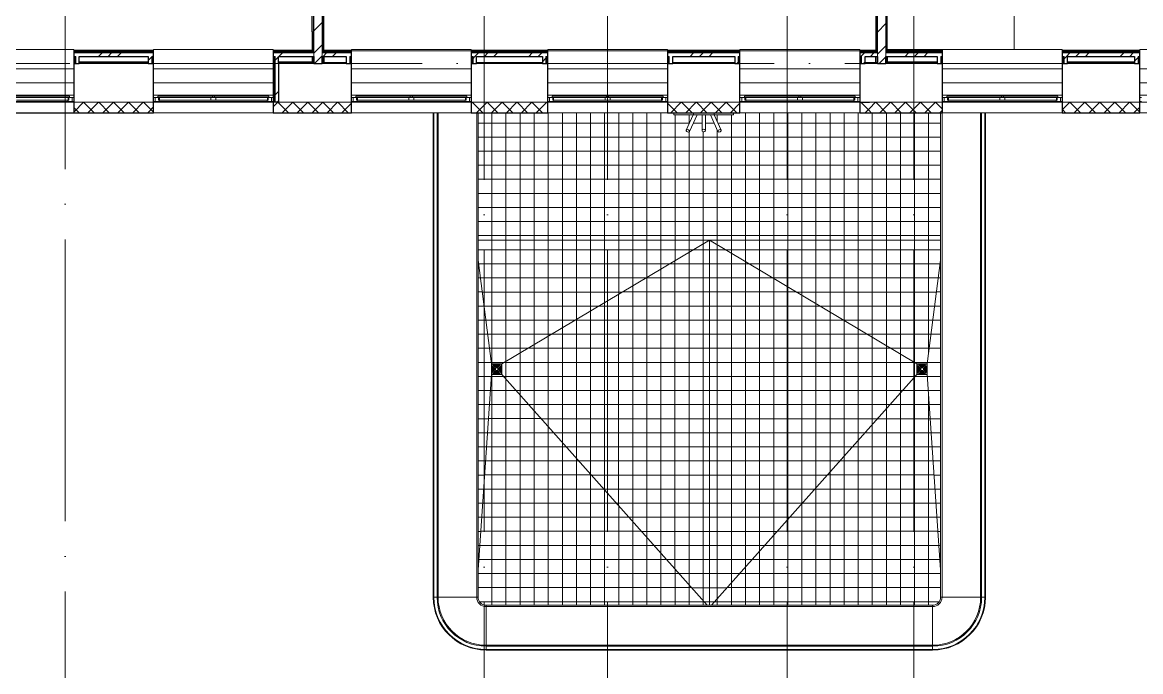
# Model space of a CAD drawing. Header units: millimetres. Extents: x -586848 to 520591, y -385801 to 675781.
# Drawn here: x 267536 to 283411, y 606311 to 615531 of the extents above; entities that cross this region are included whole.
import ezdxf

# ---------------------------------------------------------------- set-up
doc = ezdxf.new("R2010")
doc.units = ezdxf.units.MM
doc.linetypes.add('ADSK_Линия сетки', pattern=[25, 20, -2.5, 0, -2.5])
for name, color, linetype, lineweight in [('_ Окна', 7, 'Continuous', 9), ('Крыша', 7, 'Continuous', 9), ('Крыша штриховка', 7, 'Continuous', 9), ('Мебель', 252, 'Continuous', 18), ('Оборудование', 8, 'Continuous', 18), ('Ограждение', 252, 'Continuous', 9), ('Окна', 252, 'Continuous', 9), ('Оси', 252, 'Continuous', 9), ('Перекрытие', 252, 'Continuous', 18), ('Стены внутренние', 7, 'Continuous', 18), ('Стены наружные', 7, 'Continuous', 18), ('Стены штриховка', 7, 'Continuous', 9)]:
    doc.layers.add(name, color=color, linetype=linetype, lineweight=lineweight)

# ---------------------------------------------------------------- blocks, each defined once
blk = doc.blocks.new('3 этаж')
at = {"layer": '_ Окна', "color": 251, "lineweight": 18, "true_color": 0x636466}
for p, q in [((269000, -18245), (269000, -18286)), ((269046, -18245), (269008, -18245)), ((269046, -18303), (269046, -18245)), ((270264, -18245), (270226, -18245)), ((270226, -18245), (270226, -18303)), ((270272, -18286), (270272, -18245)), ((271830, -18245), (271830, -18286)), ((271876, -18245), (271838, -18245)), ((271876, -18303), (271876, -18245)), ((273074, -18245), (273036, -18245)), ((273036, -18245), (273036, -18303)), ((273082, -18286), (273082, -18245)), ((274640, -18245), (274640, -18286)), ((274686, -18245), (274648, -18245)), ((274686, -18303), (274686, -18245)), ((275859, -18245), (275821, -18245)), ((275821, -18245), (275821, -18303)), ((275867, -18286), (275867, -18245)), ((277425, -18245), (277425, -18286)), ((277471, -18245), (277433, -18245)), ((277471, -18303), (277471, -18245)), ((278589, -18245), (278551, -18245)), ((278551, -18245), (278551, -18303)), ((278597, -18286), (278597, -18245)), ((280155, -18245), (280155, -18286)), ((280201, -18245), (280163, -18245)), ((280201, -18303), (280201, -18245)), ((281464, -18245), (281426, -18245)), ((281426, -18245), (281426, -18303)), ((281472, -18286), (281472, -18245)), ((283030, -18245), (283030, -18286)), ((283076, -18245), (283038, -18245)), ((283076, -18303), (283076, -18245)), ((268982, -18286), (268986, -18303)), ((268986, -18303), (269046, -18303)), ((269000, -18286), (268988, -18286)), ((270226, -18303), (270285, -18303)), ((270284, -18286), (270272, -18286)), ((270285, -18303), (270290, -18286)), ((271812, -18286), (271816, -18303)), ((271816, -18303), (271876, -18303)), ((271830, -18286), (271818, -18286)), ((273036, -18303), (273095, -18303)), ((273094, -18286), (273082, -18286)), ((273095, -18303), (273100, -18286)), ((274622, -18286), (274626, -18303)), ((274626, -18303), (274686, -18303)), ((274640, -18286), (274628, -18286)), ((275821, -18303), (275880, -18303)), ((275879, -18286), (275867, -18286)), ((275880, -18303), (275885, -18286)), ((277407, -18286), (277411, -18303)), ((277411, -18303), (277471, -18303)), ((277425, -18286), (277413, -18286)), ((278551, -18303), (278610, -18303)), ((278609, -18286), (278597, -18286)), ((278610, -18303), (278615, -18286)), ((280137, -18286), (280141, -18303)), ((280141, -18303), (280201, -18303)), ((280155, -18286), (280143, -18286)), ((281426, -18303), (281485, -18303)), ((281484, -18286), (281472, -18286)), ((281485, -18303), (281490, -18286)), ((283012, -18286), (283016, -18303)), ((283016, -18303), (283076, -18303)), ((283030, -18286), (283018, -18286))]:
    blk.add_line(p, q, dxfattribs=at)
at = {"layer": '_ Окна', "color": 251, "true_color": 0x636466}
for p, q in [((269071, -18245), (269046, -18245)), ((269046, -18245), (269046, -18303)), ((270226, -18245), (270201, -18245)), ((270226, -18303), (270226, -18245)), ((271901, -18245), (271876, -18245)), ((271876, -18245), (271876, -18303)), ((273036, -18245), (273011, -18245)), ((273036, -18303), (273036, -18245)), ((274711, -18245), (274686, -18245)), ((274686, -18245), (274686, -18303)), ((275821, -18245), (275796, -18245)), ((275821, -18303), (275821, -18245)), ((277496, -18245), (277471, -18245)), ((277471, -18245), (277471, -18303)), ((278551, -18245), (278526, -18245)), ((278551, -18303), (278551, -18245)), ((280226, -18245), (280201, -18245)), ((280201, -18245), (280201, -18303)), ((281426, -18245), (281401, -18245)), ((281426, -18303), (281426, -18245)), ((283101, -18245), (283076, -18245)), ((283076, -18245), (283076, -18303)), ((284226, -18245), (284201, -18245)), ((269046, -18303), (269071, -18303)), ((270201, -18303), (270226, -18303)), ((271876, -18303), (271901, -18303)), ((273011, -18303), (273036, -18303)), ((274686, -18303), (274711, -18303)), ((275796, -18303), (275821, -18303)), ((277471, -18303), (277496, -18303)), ((278526, -18303), (278551, -18303)), ((280201, -18303), (280226, -18303)), ((281401, -18303), (281426, -18303)), ((283076, -18303), (283101, -18303)), ((284201, -18303), (284226, -18303))]:
    blk.add_line(p, q, dxfattribs=at)
at = {"layer": 'Крыша', "color": 251, "true_color": 0x636466}
for p, q in [((281373, -20273), (274809, -20275)), ((274809, -20274), (281373, -20274)), ((275145, -22031), (278091, -20274)), ((278091, -20274), (278091, -25456)), ((278091, -20274), (281037, -22031)), ((274809, -20558), (274997, -22031)), ((281185, -22031), (281373, -20558)), ((275145, -22031), (274997, -22031)), ((274997, -22031), (274997, -22179)), ((275145, -22179), (275145, -22031)), ((281037, -22031), (281037, -22179)), ((281185, -22031), (281037, -22031)), ((281185, -22179), (281185, -22031)), ((274809, -24956), (274997, -22179)), ((274997, -22179), (275145, -22179)), ((275145, -22179), (278059, -25456)), ((278059, -25456), (275145, -22179)), ((278123, -25456), (281037, -22179)), ((281037, -22179), (278123, -25456)), ((281037, -22179), (281185, -22179)), ((281185, -22179), (281373, -24956))]:
    blk.add_line(p, q, dxfattribs=at)
at = {"layer": 'Крыша штриховка', "color": 251, "linetype": 'Continuous', "true_color": 0x636466}
for p, q in [((275004, -18465), (275004, -20275)), ((275204, -18465), (275204, -20275)), ((275404, -18465), (275404, -20275)), ((275604, -18465), (275604, -20275)), ((275804, -18465), (275804, -20275)), ((276004, -18465), (276004, -20275)), ((276204, -18465), (276204, -20275)), ((276404, -18465), (276404, -20274)), ((276604, -18465), (276604, -20274)), ((276804, -18465), (276804, -20274)), ((277004, -18465), (277004, -20274)), ((277204, -18465), (277204, -20274)), ((277404, -18465), (277404, -20274)), ((277604, -18495), (277604, -20274)), ((277804, -18495), (277804, -18620)), ((278204, -18495), (278204, -18592)), ((278404, -18495), (278404, -20274)), ((278604, -18465), (278604, -20274)), ((278804, -18465), (278804, -20274)), ((279004, -18465), (279004, -20274)), ((279204, -18465), (279204, -20274)), ((279404, -18465), (279404, -20274)), ((279604, -18465), (279604, -20273)), ((279804, -18465), (279804, -20273)), ((280004, -18465), (280004, -20273)), ((280204, -18465), (280204, -20273)), ((280404, -18465), (280404, -20273)), ((280604, -18465), (280604, -20273)), ((280804, -18465), (280804, -20273)), ((281004, -18465), (281004, -20273)), ((281204, -18465), (281204, -20273)), ((277809, -18609), (274809, -18609)), ((277987, -18609), (277864, -18609)), ((278157, -18609), (278037, -18609)), ((278204, -18710), (278204, -20274)), ((281373, -18609), (278212, -18609)), ((281373, -18809), (274809, -18809)), ((277804, -18734), (277804, -20274)), ((278004, -18732), (278004, -20274)), ((281373, -19009), (274809, -19009)), ((281373, -19209), (274809, -19209)), ((281373, -19408), (274809, -19408)), ((281373, -19608), (274809, -19608)), ((281373, -19808), (274809, -19808)), ((281373, -20008), (274809, -20008)), ((281373, -20208), (274809, -20208)), ((275004, -22031), (275004, -20274)), ((275204, -21996), (275204, -20274)), ((275404, -21877), (275404, -20274)), ((275604, -21757), (275604, -20274)), ((275804, -21638), (275804, -20274)), ((276004, -21519), (276004, -20274)), ((276204, -21399), (276204, -20274)), ((276404, -21280), (276404, -20274)), ((276604, -21161), (276604, -20274)), ((276804, -21041), (276804, -20274)), ((277004, -20922), (277004, -20274)), ((277204, -20803), (277204, -20274)), ((277404, -20684), (277404, -20274)), ((277604, -20564), (277604, -20274)), ((277804, -20445), (277804, -20274)), ((278004, -20326), (278004, -20274)), ((278204, -20341), (278204, -20274)), ((278404, -20461), (278404, -20274)), ((278604, -20580), (278604, -20274)), ((278804, -20699), (278804, -20274)), ((279004, -20819), (279004, -20274)), ((279204, -20938), (279204, -20274)), ((279404, -21057), (279404, -20274)), ((279604, -21177), (279604, -20274)), ((279804, -21296), (279804, -20274)), ((280004, -21415), (280004, -20274)), ((280204, -21535), (280204, -20274)), ((280404, -21654), (280404, -20274)), ((280604, -21773), (280604, -20274)), ((280804, -21893), (280804, -20274)), ((281004, -22012), (281004, -20274)), ((281204, -21882), (281204, -20274)), ((274809, -20409), (277865, -20409)), ((277803, -20445), (277803, -25169)), ((277866, -20408), (278091, -20408)), ((278003, -20326), (278003, -25394)), ((278315, -20408), (278091, -20408)), ((278204, -25364), (278204, -20342)), ((278317, -20409), (281373, -20409)), ((278404, -25139), (278404, -20461)), ((274815, -20608), (274809, -20608)), ((274815, -20609), (277530, -20609)), ((277531, -20608), (278091, -20608)), ((277603, -20565), (277603, -24944)), ((278650, -20608), (278091, -20608)), ((278604, -24915), (278604, -20581)), ((278652, -20609), (281366, -20609)), ((281366, -20608), (281373, -20608)), ((277403, -20684), (277403, -24719)), ((278804, -24690), (278804, -20700)), ((274841, -20808), (274809, -20808)), ((274841, -20809), (277194, -20809)), ((277003, -20923), (277003, -24269)), ((277196, -20808), (278091, -20808)), ((277203, -20803), (277203, -24494)), ((278985, -20808), (278091, -20808)), ((278987, -20809), (281341, -20809)), ((279004, -24465), (279004, -20819)), ((279204, -24240), (279204, -20939)), ((281341, -20808), (281373, -20808)), ((274866, -21008), (274809, -21008)), ((274866, -21009), (276859, -21009)), ((276803, -21042), (276803, -24045)), ((276860, -21008), (278091, -21008)), ((279321, -21008), (278091, -21008)), ((279322, -21009), (281315, -21009)), ((279404, -24015), (279404, -21058)), ((281315, -21008), (281373, -21008)), ((274892, -21208), (274809, -21208)), ((274892, -21208), (276524, -21208)), ((276525, -21208), (278091, -21208)), ((276603, -21161), (276603, -23820)), ((279656, -21208), (278091, -21208)), ((279604, -23790), (279604, -21177)), ((279657, -21208), (281290, -21208)), ((281290, -21208), (281373, -21208)), ((274917, -21408), (274809, -21408)), ((274917, -21408), (276189, -21408)), ((276190, -21408), (278091, -21408)), ((276204, -21400), (276204, -23370)), ((276404, -21281), (276404, -23595)), ((279991, -21408), (278091, -21408)), ((279804, -23565), (279804, -21296)), ((279992, -21408), (281264, -21408)), ((280004, -23341), (280004, -21416)), ((281264, -21408), (281373, -21408)), ((276004, -21519), (276004, -23145)), ((280204, -23116), (280204, -21535)), ((274943, -21608), (274809, -21608)), ((274943, -21608), (275854, -21608)), ((275804, -21638), (275804, -22920)), ((275855, -21608), (278091, -21608)), ((280327, -21608), (278091, -21608)), ((280328, -21608), (281239, -21608)), ((280404, -22891), (280404, -21654)), ((281239, -21608), (281373, -21608)), ((274968, -21808), (274809, -21808)), ((274968, -21808), (275519, -21808)), ((275404, -21877), (275404, -22471)), ((275519, -21808), (278091, -21808)), ((275604, -21758), (275604, -22695)), ((280662, -21808), (278091, -21808)), ((280604, -22666), (280604, -21773)), ((280663, -21808), (281213, -21808)), ((280804, -22441), (280804, -21893)), ((281213, -21808), (281373, -21808)), ((274994, -22008), (274809, -22008)), ((274994, -22008), (275184, -22008)), ((275184, -22008), (278091, -22008)), ((275204, -21996), (275204, -22246)), ((280997, -22008), (278091, -22008)), ((280998, -22008), (281188, -22008)), ((281004, -22216), (281004, -22012)), ((281188, -22008), (281373, -22008)), ((274995, -22208), (274809, -22208)), ((275170, -22208), (274995, -22208)), ((275004, -22179), (275004, -25456)), ((275170, -22208), (278091, -22208)), ((281011, -22208), (278091, -22208)), ((281004, -22217), (281004, -25456)), ((281187, -22208), (281012, -22208)), ((281187, -22208), (281373, -22208)), ((275204, -22246), (275204, -25456)), ((274981, -22408), (274809, -22408)), ((275348, -22407), (274981, -22407)), ((275348, -22408), (278091, -22408)), ((275404, -22471), (275404, -25456)), ((280834, -22408), (278091, -22408)), ((280804, -22442), (280804, -25456)), ((281200, -22408), (280834, -22408)), ((281200, -22408), (281373, -22408)), ((281204, -22459), (281204, -25456)), ((274968, -22608), (274809, -22608)), ((275525, -22607), (274968, -22607)), ((275526, -22608), (278091, -22608)), ((275604, -22696), (275604, -25456)), ((280656, -22608), (278091, -22608)), ((280604, -22666), (280604, -25456)), ((281214, -22608), (280656, -22608)), ((281214, -22608), (281373, -22608)), ((274954, -22808), (274809, -22808)), ((275703, -22807), (274954, -22807)), ((275704, -22808), (278091, -22808)), ((280478, -22808), (278091, -22808)), ((281227, -22808), (280478, -22808)), ((281227, -22808), (281373, -22808)), ((274941, -23008), (274809, -23008)), ((275881, -23007), (274941, -23007)), ((275804, -22921), (275804, -25456)), ((275882, -23008), (278091, -23008)), ((280300, -23008), (278091, -23008)), ((281241, -23007), (280300, -23007)), ((280404, -22891), (280404, -25456)), ((281241, -23008), (281373, -23008)), ((276004, -23146), (276004, -25456)), ((280204, -23116), (280204, -25456)), ((274927, -23208), (274809, -23208)), ((276059, -23207), (274927, -23207)), ((276059, -23208), (278091, -23208)), ((280122, -23208), (278091, -23208)), ((281254, -23207), (280123, -23207)), ((281254, -23208), (281373, -23208)), ((274914, -23408), (274809, -23408)), ((276237, -23407), (274914, -23407)), ((276204, -23371), (276204, -25456)), ((276237, -23408), (278091, -23408)), ((279944, -23408), (278091, -23408)), ((281268, -23407), (279945, -23407)), ((280004, -23341), (280004, -25456)), ((281268, -23408), (281373, -23408)), ((274900, -23608), (274809, -23608)), ((276415, -23607), (274900, -23607)), ((276404, -23596), (276404, -25456)), ((276415, -23608), (278091, -23608)), ((279766, -23608), (278091, -23608)), ((281281, -23607), (279767, -23607)), ((279804, -23566), (279804, -25456)), ((281281, -23608), (281373, -23608)), ((274887, -23808), (274809, -23808)), ((276593, -23807), (274887, -23807)), ((276593, -23808), (278091, -23808)), ((279589, -23808), (278091, -23808)), ((281295, -23807), (279589, -23807)), ((279604, -23791), (279604, -25456)), ((281295, -23808), (281373, -23808)), ((276604, -23820), (276604, -25456)), ((274873, -24008), (274809, -24008)), ((276770, -24007), (274873, -24007)), ((276771, -24008), (278091, -24008)), ((276804, -24045), (276804, -25456)), ((279411, -24008), (278091, -24008)), ((279404, -24016), (279404, -25456)), ((281308, -24007), (279411, -24007)), ((281308, -24008), (281373, -24008)), ((274860, -24208), (274809, -24208)), ((276948, -24207), (274860, -24207)), ((276949, -24208), (278091, -24208)), ((277004, -24270), (277004, -25456)), ((279233, -24208), (278091, -24208)), ((279204, -24241), (279204, -25456)), ((281322, -24207), (279233, -24207)), ((281322, -24208), (281373, -24208)), ((274846, -24408), (274809, -24408)), ((277126, -24407), (274846, -24407)), ((277127, -24408), (278091, -24408)), ((279055, -24408), (278091, -24408)), ((281335, -24407), (279055, -24407)), ((281335, -24408), (281373, -24408)), ((277204, -24495), (277204, -25456)), ((279004, -24466), (279004, -25456)), ((274833, -24608), (274809, -24608)), ((277304, -24607), (274833, -24607)), ((277305, -24608), (278091, -24608)), ((277404, -24720), (277404, -25456)), ((278877, -24608), (278091, -24608)), ((278804, -24690), (278804, -25456)), ((281349, -24607), (278878, -24607)), ((281349, -24608), (281373, -24608)), ((274819, -24808), (274809, -24808)), ((277482, -24807), (274819, -24807)), ((277482, -24808), (278091, -24808)), ((278699, -24808), (278091, -24808)), ((278604, -24915), (278604, -25456)), ((281362, -24807), (278700, -24807)), ((281363, -24808), (281373, -24808)), ((277660, -25007), (274809, -25007)), ((277604, -24945), (277604, -25456)), ((277660, -25008), (278091, -25008)), ((278521, -25008), (278091, -25008)), ((281373, -25007), (278522, -25007)), ((277837, -25207), (274809, -25207)), ((277804, -25170), (277804, -25456)), ((277838, -25208), (278091, -25208)), ((278343, -25208), (278091, -25208)), ((281373, -25207), (278344, -25207)), ((278404, -25140), (278404, -25456)), ((278004, -25395), (278004, -25456)), ((278204, -25365), (278204, -25456)), ((278015, -25407), (274829, -25407)), ((278016, -25408), (278091, -25408)), ((278166, -25408), (278091, -25408)), ((281353, -25407), (278166, -25407))]:
    blk.add_line(p, q, dxfattribs=at)
at = {"layer": 'Мебель', "color": 251, "true_color": 0x636466}
for p, q in [((277587, -18495), (277587, -18465)), ((277865, -18495), (277587, -18495)), ((277862, -18495), (277763, -18709)), ((277809, -18729), (277917, -18495)), ((277865, -18465), (277865, -18495)), ((278157, -18495), (277865, -18495)), ((277987, -18495), (277987, -18715)), ((278037, -18715), (278037, -18495)), ((278105, -18495), (278213, -18730)), ((278157, -18465), (278157, -18495)), ((278435, -18495), (278157, -18495)), ((278259, -18709), (278160, -18495)), ((278435, -18465), (278435, -18495))]:
    blk.add_line(p, q, dxfattribs=at)
for centre, major_axis, ratio, start_param, end_param in [((277786, -18719), (-22.7, 10.5), 0.627171, 3.776342, 6.917934), ((277786, -18719), (-22.7, 10.5), 0.627171, 0.634749, 3.776342), ((278012, -18715), (25, 0), 0.707107, 0, 3.141593), ((278012, -18715), (-25, 0), 0.707107, 0, 3.141593), ((278236, -18720), (22.7, 10.5), 0.627171, 2.506844, 5.648436), ((278236, -18720), (22.7, 10.5), 0.627171, 5.648436, 8.790029)]:
    blk.add_ellipse(centre, major_axis=major_axis, ratio=ratio, start_param=start_param, end_param=end_param, dxfattribs=at)
at = {"layer": 'Оборудование', "color": 251, "true_color": 0x636466}
for p, q in [((275145, -22031), (274997, -22031)), ((274997, -22031), (274997, -22179)), ((275001, -22175), (275001, -22035)), ((275001, -22035), (275141, -22035)), ((275008, -22065), (275008, -22145)), ((275011, -22065), (275011, -22145)), ((275018, -22065), (275018, -22145)), ((275021, -22065), (275021, -22145)), ((275030, -22043), (275110, -22043)), ((275030, -22045), (275110, -22045)), ((275030, -22053), (275110, -22053)), ((275030, -22055), (275110, -22055)), ((275046, -22059), (275094, -22059)), ((275046, -22061), (275094, -22061)), ((275121, -22065), (275121, -22145)), ((275123, -22065), (275123, -22145)), ((275131, -22065), (275131, -22145)), ((275133, -22065), (275133, -22145)), ((275141, -22035), (275141, -22175)), ((275145, -22179), (275145, -22031)), ((281041, -22175), (281041, -22035)), ((281041, -22035), (281181, -22035)), ((281048, -22065), (281048, -22145)), ((281051, -22065), (281051, -22145)), ((281058, -22065), (281058, -22145)), ((281061, -22065), (281061, -22145)), ((281070, -22043), (281150, -22043)), ((281070, -22045), (281150, -22045)), ((281070, -22053), (281150, -22053)), ((281070, -22055), (281150, -22055)), ((281086, -22059), (281134, -22059)), ((281086, -22061), (281134, -22061)), ((281161, -22065), (281161, -22145)), ((281163, -22065), (281163, -22145)), ((281171, -22065), (281171, -22145)), ((281173, -22065), (281173, -22145)), ((281181, -22035), (281181, -22175)), ((274997, -22179), (275145, -22179)), ((275141, -22175), (275001, -22175)), ((275024, -22081), (275024, -22129)), ((275027, -22081), (275027, -22129)), ((275030, -22156), (275110, -22156)), ((275030, -22158), (275110, -22158)), ((275030, -22166), (275110, -22166)), ((275030, -22168), (275110, -22168)), ((275034, -22081), (275034, -22129)), ((275037, -22081), (275037, -22129)), ((275040, -22097), (275040, -22113)), ((275043, -22097), (275043, -22113)), ((275046, -22069), (275094, -22069)), ((275046, -22071), (275094, -22071)), ((275046, -22140), (275094, -22140)), ((275046, -22142), (275094, -22142)), ((275046, -22150), (275094, -22150)), ((275046, -22152), (275094, -22152)), ((275050, -22097), (275050, -22113)), ((275053, -22097), (275053, -22113)), ((275062, -22075), (275078, -22075)), ((275062, -22077), (275078, -22077)), ((275062, -22085), (275078, -22085)), ((275062, -22087), (275078, -22087)), ((275062, -22124), (275078, -22124)), ((275062, -22126), (275078, -22126)), ((275062, -22134), (275078, -22134)), ((275062, -22136), (275078, -22136)), ((275089, -22097), (275089, -22113)), ((275091, -22097), (275091, -22113)), ((275099, -22097), (275099, -22113)), ((275101, -22097), (275101, -22113)), ((275105, -22081), (275105, -22129)), ((275107, -22081), (275107, -22129)), ((275115, -22081), (275115, -22129)), ((275117, -22081), (275117, -22129)), ((281181, -22175), (281041, -22175)), ((281064, -22081), (281064, -22129)), ((281067, -22081), (281067, -22129)), ((281070, -22156), (281150, -22156)), ((281070, -22158), (281150, -22158)), ((281070, -22166), (281150, -22166)), ((281070, -22168), (281150, -22168)), ((281074, -22081), (281074, -22129)), ((281077, -22081), (281077, -22129)), ((281080, -22097), (281080, -22113)), ((281083, -22097), (281083, -22113)), ((281086, -22069), (281134, -22069)), ((281086, -22071), (281134, -22071)), ((281086, -22140), (281134, -22140)), ((281086, -22142), (281134, -22142)), ((281086, -22150), (281134, -22150)), ((281086, -22152), (281134, -22152)), ((281090, -22097), (281090, -22113)), ((281093, -22097), (281093, -22113)), ((281102, -22075), (281118, -22075)), ((281102, -22077), (281118, -22077)), ((281102, -22085), (281118, -22085)), ((281102, -22087), (281118, -22087)), ((281102, -22124), (281118, -22124)), ((281102, -22126), (281118, -22126)), ((281102, -22134), (281118, -22134)), ((281102, -22136), (281118, -22136)), ((281129, -22097), (281129, -22113)), ((281131, -22097), (281131, -22113)), ((281139, -22097), (281139, -22113)), ((281141, -22097), (281141, -22113)), ((281145, -22081), (281145, -22129)), ((281147, -22081), (281147, -22129)), ((281155, -22081), (281155, -22129)), ((281157, -22081), (281157, -22129))]:
    blk.add_line(p, q, dxfattribs=at)
for centre, radius, start, end in [((275014, -22065), 6.24, 0, 180), ((275014, -22065), 3.76, 0, 180), ((275030, -22049), 6.24, 90, 270), ((275030, -22049), 3.76, 90, 270), ((275046, -22065), 6.24, 90, 270), ((275046, -22065), 3.76, 90, 270), ((275094, -22065), 6.24, 270, 90), ((275094, -22065), 3.76, 270, 90), ((275110, -22049), 6.24, 270, 90), ((275110, -22049), 3.76, 270, 90), ((275127, -22065), 6.24, 0, 180), ((275127, -22065), 3.76, 0, 180), ((281054, -22065), 6.24, 0, 180), ((281054, -22065), 3.76, 0, 180), ((281070, -22049), 6.24, 90, 270), ((281070, -22049), 3.76, 90, 270), ((281086, -22065), 6.24, 90, 270), ((281086, -22065), 3.76, 90, 270), ((281134, -22065), 6.24, 270, 90), ((281134, -22065), 3.76, 270, 90), ((281150, -22049), 6.24, 270, 90), ((281150, -22049), 3.76, 270, 90), ((281167, -22065), 6.24, 0, 180), ((281167, -22065), 3.76, 0, 180), ((275014, -22145), 6.24, 180, 0), ((275014, -22145), 3.76, 180, 0), ((275030, -22081), 6.24, 0, 180), ((275030, -22129), 6.24, 180, 0), ((275030, -22162), 6.24, 90, 270), ((275030, -22081), 3.76, 0, 180), ((275030, -22129), 3.76, 180, 0), ((275030, -22162), 3.76, 90, 270), ((275046, -22097), 6.24, 0, 180), ((275046, -22113), 6.24, 180, 0), ((275046, -22146), 6.24, 90, 270), ((275046, -22097), 3.76, 0, 180), ((275046, -22113), 3.76, 180, 0), ((275046, -22146), 3.76, 90, 270), ((275062, -22081), 6.24, 90, 270), ((275062, -22130), 6.24, 90, 270), ((275062, -22081), 3.76, 90, 270), ((275062, -22130), 3.76, 90, 270), ((275078, -22081), 6.24, 270, 90), ((275078, -22081), 3.76, 270, 90), ((275078, -22130), 6.24, 270, 90), ((275078, -22130), 3.76, 270, 90), ((275095, -22097), 6.24, 0, 180), ((275095, -22113), 6.24, 180, 0), ((275095, -22097), 3.76, 0, 180), ((275095, -22113), 3.76, 180, 0), ((275094, -22146), 6.24, 270, 90), ((275094, -22146), 3.76, 270, 90), ((275111, -22081), 6.24, 0, 180), ((275111, -22129), 6.24, 180, 0), ((275111, -22081), 3.76, 0, 180), ((275111, -22129), 3.76, 180, 0), ((275110, -22162), 6.24, 270, 90), ((275110, -22162), 3.76, 270, 90), ((275127, -22145), 6.24, 180, 0), ((275127, -22145), 3.76, 180, 0), ((281054, -22145), 6.24, 180, 0), ((281054, -22145), 3.76, 180, 0), ((281070, -22081), 6.24, 0, 180), ((281070, -22129), 6.24, 180, 0), ((281070, -22162), 6.24, 90, 270), ((281070, -22081), 3.76, 0, 180), ((281070, -22129), 3.76, 180, 0), ((281070, -22162), 3.76, 90, 270), ((281086, -22097), 6.24, 0, 180), ((281086, -22113), 6.24, 180, 0), ((281086, -22146), 6.24, 90, 270), ((281086, -22097), 3.76, 0, 180), ((281086, -22113), 3.76, 180, 0), ((281086, -22146), 3.76, 90, 270), ((281102, -22081), 6.24, 90, 270), ((281102, -22130), 6.24, 90, 270), ((281102, -22081), 3.76, 90, 270), ((281102, -22130), 3.76, 90, 270), ((281118, -22081), 6.24, 270, 90), ((281118, -22081), 3.76, 270, 90), ((281118, -22130), 6.24, 270, 90), ((281118, -22130), 3.76, 270, 90), ((281135, -22097), 6.24, 0, 180), ((281135, -22113), 6.24, 180, 0), ((281135, -22097), 3.76, 0, 180), ((281135, -22113), 3.76, 180, 0), ((281134, -22146), 6.24, 270, 90), ((281134, -22146), 3.76, 270, 90), ((281151, -22081), 6.24, 0, 180), ((281151, -22129), 6.24, 180, 0), ((281151, -22081), 3.76, 0, 180), ((281151, -22129), 3.76, 180, 0), ((281150, -22162), 6.24, 270, 90), ((281150, -22162), 3.76, 270, 90), ((281167, -22145), 6.24, 180, 0), ((281167, -22145), 3.76, 180, 0)]:
    blk.add_arc(centre, radius, start, end, dxfattribs=at)
at = {"layer": 'Ограждение', "color": 251, "true_color": 0x636466}
for p, q in [((272451, -17313), (272451, -17578)), ((267371, -17563), (269071, -17563)), ((269071, -17563), (269071, -17578)), ((270201, -17578), (270201, -17563)), ((270201, -17563), (271901, -17563)), ((271901, -17563), (271901, -17578)), ((273011, -17578), (273011, -17563)), ((273011, -17563), (274711, -17563)), ((273011, -17583), (274711, -17583)), ((274711, -17563), (274711, -17578)), ((275796, -17578), (275796, -17563)), ((275796, -17563), (277496, -17563)), ((275796, -17583), (277496, -17583)), ((277496, -17563), (277496, -17578)), ((278526, -17578), (278526, -17563)), ((278526, -17563), (280226, -17563)), ((278526, -17583), (280226, -17583)), ((280226, -17563), (280226, -17578)), ((280621, -17578), (280621, -17563)), ((281401, -17578), (281401, -17563)), ((281401, -17563), (283101, -17563)), ((283101, -17563), (283101, -17578)), ((284201, -17578), (284201, -17563)), ((284201, -17563), (285901, -17563)), ((270126, -17738), (269146, -17738)), ((272451, -17738), (271976, -17738)), ((272288, -17748), (272461, -17748)), ((272451, -17663), (272451, -17738)), ((272451, -17738), (272461, -17748)), ((272461, -17748), (272461, -17663)), ((272611, -17663), (272611, -17748)), ((272621, -17748), (272621, -17663)), ((280451, -17663), (280451, -17748)), ((280461, -17748), (280461, -17663)), ((280611, -17663), (280611, -17748)), ((280621, -17738), (280611, -17748)), ((280621, -17738), (280621, -17663)), ((281326, -17738), (280621, -17738)), ((284126, -17738), (283176, -17738)), ((267371, -17838), (269071, -17838)), ((270201, -17838), (271901, -17838)), ((273011, -17838), (274711, -17838)), ((275796, -17838), (277496, -17838)), ((278526, -17838), (280226, -17838)), ((281401, -17838), (283101, -17838)), ((284201, -17838), (285901, -17838)), ((267371, -18038), (269071, -18038)), ((270201, -18038), (271901, -18038)), ((273011, -18038), (274711, -18038)), ((275796, -18038), (277496, -18038)), ((278526, -18038), (280226, -18038)), ((281401, -18038), (283101, -18038)), ((284201, -18038), (285901, -18038)), ((267371, -18213), (269071, -18213)), ((270201, -18213), (271901, -18213)), ((273011, -18213), (274711, -18213)), ((275796, -18213), (277496, -18213)), ((278526, -18213), (280226, -18213)), ((281401, -18213), (283101, -18213)), ((284201, -18213), (285901, -18213)), ((274172, -25344), (274172, -18465)), ((274179, -25344), (274179, -18465)), ((274226, -25344), (274226, -18465)), ((274240, -18465), (274240, -25344)), ((274788, -25344), (274788, -18465)), ((274809, -25344), (274809, -18465)), ((281373, -18465), (281373, -25344)), ((281394, -18465), (281394, -25344)), ((281942, -25344), (281942, -18465)), ((281956, -18465), (281956, -25344)), ((282003, -18465), (282003, -25344)), ((282010, -18465), (282010, -25344)), ((274172, -25344), (274179, -25344)), ((274179, -25344), (274226, -25344)), ((274226, -25344), (274240, -25344)), ((274240, -25344), (274788, -25344)), ((274788, -25344), (274809, -25344)), ((281394, -25344), (281373, -25344)), ((281942, -25344), (281394, -25344)), ((281956, -25344), (281942, -25344)), ((282003, -25344), (281956, -25344)), ((282010, -25344), (282003, -25344)), ((274921, -25477), (274921, -25456)), ((281261, -25456), (274921, -25456)), ((274921, -26025), (274921, -25477)), ((281261, -25477), (274921, -25477)), ((281261, -25477), (281261, -25456)), ((281261, -26025), (281261, -25477)), ((274921, -26025), (281261, -26025)), ((274921, -26039), (274921, -26025)), ((281261, -26039), (281261, -26025)), ((274921, -26086), (274921, -26039)), ((281261, -26039), (274921, -26039)), ((274921, -26093), (274921, -26086)), ((281261, -26086), (274921, -26086)), ((281261, -26093), (274921, -26093)), ((281261, -26086), (281261, -26039)), ((281261, -26093), (281261, -26086))]:
    blk.add_line(p, q, dxfattribs=at)
for centre, radius, start, end in [((274921, -25344), 749, 180, 270), ((274921, -25344), 742, 180, 270), ((274921, -25344), 695, 180, 270), ((274921, -25344), 681, 180, 270), ((274921, -25344), 133, 180, 270), ((274921, -25344), 112, 180, 270), ((281261, -25344), 112, 270, 0), ((281261, -25344), 681, 270, 0), ((281261, -25344), 133, 270, 0), ((281261, -25344), 749, 270, 0), ((281261, -25344), 742, 270, 0), ((281261, -25344), 695, 270, 0)]:
    blk.add_arc(centre, radius, start, end, dxfattribs=at)
at = {"layer": 'Окна', "color": 251, "true_color": 0x636466}
for p, q in [((268236, -18228), (269008, -18228)), ((269008, -18245), (268236, -18245)), ((268988, -18245), (268988, -18286)), ((269008, -18228), (269008, -18245)), ((270264, -18228), (271036, -18228)), ((270264, -18245), (270264, -18228)), ((271036, -18245), (270264, -18245)), ((270284, -18286), (270284, -18245)), ((271016, -18245), (271016, -18286)), ((271036, -18228), (271066, -18228)), ((271036, -18228), (271036, -18245)), ((271066, -18245), (271036, -18245)), ((271066, -18228), (271838, -18228)), ((271066, -18245), (271066, -18228)), ((271838, -18245), (271066, -18245)), ((271086, -18286), (271086, -18245)), ((271818, -18245), (271818, -18286)), ((271838, -18228), (271838, -18245)), ((273074, -18228), (273846, -18228)), ((273074, -18245), (273074, -18228)), ((273846, -18245), (273074, -18245)), ((273094, -18286), (273094, -18245)), ((273826, -18245), (273826, -18286)), ((273846, -18228), (273876, -18228)), ((273846, -18228), (273846, -18245)), ((273876, -18245), (273846, -18245)), ((273876, -18228), (274648, -18228)), ((273876, -18245), (273876, -18228)), ((274648, -18245), (273876, -18245)), ((273896, -18286), (273896, -18245)), ((274628, -18245), (274628, -18286)), ((274648, -18228), (274648, -18245)), ((275859, -18228), (276631, -18228)), ((275859, -18245), (275859, -18228)), ((276631, -18245), (275859, -18245)), ((275879, -18286), (275879, -18245)), ((276611, -18245), (276611, -18286)), ((276631, -18228), (276661, -18228)), ((276631, -18228), (276631, -18245)), ((276661, -18245), (276631, -18245)), ((276661, -18228), (277433, -18228)), ((276661, -18245), (276661, -18228)), ((277433, -18245), (276661, -18245)), ((276681, -18286), (276681, -18245)), ((277413, -18245), (277413, -18286)), ((277433, -18228), (277433, -18245)), ((278589, -18228), (279361, -18228)), ((278589, -18245), (278589, -18228)), ((279361, -18245), (278589, -18245)), ((278609, -18286), (278609, -18245)), ((279341, -18245), (279341, -18286)), ((279361, -18228), (279391, -18228)), ((279361, -18228), (279361, -18245)), ((279391, -18245), (279361, -18245)), ((279391, -18228), (280163, -18228)), ((279391, -18245), (279391, -18228)), ((280163, -18245), (279391, -18245)), ((279411, -18286), (279411, -18245)), ((280143, -18245), (280143, -18286)), ((280163, -18228), (280163, -18245)), ((281464, -18228), (282236, -18228)), ((281464, -18245), (281464, -18228)), ((282236, -18245), (281464, -18245)), ((281484, -18286), (281484, -18245)), ((282216, -18245), (282216, -18286)), ((282236, -18228), (282266, -18228)), ((282236, -18228), (282236, -18245)), ((282266, -18245), (282236, -18245)), ((282266, -18228), (283038, -18228)), ((282266, -18245), (282266, -18228)), ((283038, -18245), (282266, -18245)), ((282286, -18286), (282286, -18245)), ((283018, -18245), (283018, -18286)), ((283038, -18228), (283038, -18245)), ((267455, -18303), (268986, -18303)), ((268988, -18286), (268256, -18286)), ((271016, -18286), (270284, -18286)), ((270285, -18303), (271816, -18303)), ((271086, -18286), (271016, -18286)), ((271818, -18286), (271086, -18286)), ((273826, -18286), (273094, -18286)), ((273095, -18303), (274626, -18303)), ((273896, -18286), (273826, -18286)), ((274628, -18286), (273896, -18286)), ((276611, -18286), (275879, -18286)), ((275880, -18303), (277411, -18303)), ((276681, -18286), (276611, -18286)), ((277413, -18286), (276681, -18286)), ((279341, -18286), (278609, -18286)), ((278610, -18303), (280141, -18303)), ((279411, -18286), (279341, -18286)), ((280143, -18286), (279411, -18286)), ((282216, -18286), (281484, -18286)), ((281485, -18303), (283016, -18303)), ((282286, -18286), (282216, -18286)), ((283018, -18286), (282286, -18286))]:
    blk.add_line(p, q, dxfattribs=at)
at = {"layer": 'Оси', "color": 251, "linetype": 'ADSK_Линия сетки', "ltscale": 200, "true_color": 0x636466}
for p, q in [((274896, 34587), (274896, -31390)), ((276646, 34587), (276646, -31390)), ((279196, 34587), (279196, -31390)), ((280996, 34587), (280996, -31390)), ((268946, -263), (268946, -31390)), ((314013, -17763), (237074, -17763))]:
    blk.add_line(p, q, dxfattribs=at)
at = {"layer": 'Перекрытие', "color": 251, "true_color": 0x636466}
for p, q in [((282416, -17563), (282416, -12963)), ((280616, -17563), (281401, -17563))]:
    blk.add_line(p, q, dxfattribs=at)
at = {"layer": 'Стены внутренние', "color": 251, "lineweight": 30, "true_color": 0x636466}
for p, q in [((269071, -17763), (269071, -18465)), ((270126, -17763), (269146, -17763)), ((270201, -18465), (270201, -17763)), ((272476, -17763), (271976, -17763)), ((271976, -17763), (271976, -18313)), ((272936, -17763), (272596, -17763)), ((273011, -18465), (273011, -17763)), ((274711, -17763), (274711, -18465)), ((275721, -17763), (274786, -17763)), ((275796, -18465), (275796, -17763)), ((277496, -17763), (277496, -18465)), ((278451, -17763), (277571, -17763)), ((278526, -18465), (278526, -17763)), ((280226, -17763), (280226, -18465)), ((280476, -17763), (280301, -17763)), ((281326, -17763), (280596, -17763)), ((281401, -18465), (281401, -17763)), ((283101, -17763), (283101, -18465)), ((284126, -17763), (283176, -17763)), ((284201, -18465), (284201, -17763)), ((271976, -18313), (271901, -18313)), ((271901, -18313), (271901, -18465)), ((280226, -18313), (280362, -18313)), ((269071, -18465), (270201, -18465)), ((271901, -18465), (273011, -18465)), ((274711, -18465), (275796, -18465)), ((277496, -18465), (278526, -18465)), ((280226, -18465), (281401, -18465)), ((283101, -18465), (284201, -18465))]:
    blk.add_line(p, q, dxfattribs=at)
at = {"layer": 'Стены внутренние', "color": 251, "true_color": 0x636466}
for p, q in [((271901, -18313), (266271, -18313)), ((271976, -18313), (280226, -18313)), ((312296, -18313), (280362, -18313)), ((269071, -18465), (267371, -18465)), ((271901, -18465), (270201, -18465)), ((274711, -18465), (273011, -18465)), ((277496, -18465), (275796, -18465)), ((280226, -18465), (278526, -18465)), ((283101, -18465), (281401, -18465)), ((285901, -18465), (284201, -18465))]:
    blk.add_line(p, q, dxfattribs=at)
at = {"layer": 'Стены внутренние', "color": 251, "linetype": 'Continuous', "lineweight": 9, "true_color": 0x636466}
for p, q in [((269147, -18463), (269071, -18387)), ((269073, -18448), (269208, -18313)), ((269359, -18463), (269209, -18313)), ((269270, -18463), (269420, -18313)), ((269572, -18463), (269422, -18313)), ((269482, -18463), (269632, -18313)), ((269784, -18463), (269634, -18313)), ((269694, -18463), (269844, -18313)), ((269996, -18463), (269846, -18313)), ((269906, -18463), (270056, -18313)), ((270199, -18454), (270058, -18313)), ((270118, -18463), (270201, -18381)), ((271901, -18378), (271966, -18313)), ((272117, -18463), (271967, -18313)), ((272028, -18463), (272178, -18313)), ((272329, -18463), (272179, -18313)), ((272240, -18463), (272390, -18313)), ((272541, -18463), (272391, -18313)), ((272452, -18463), (272602, -18313)), ((272754, -18463), (272604, -18313)), ((272664, -18463), (272814, -18313)), ((272966, -18463), (272816, -18313)), ((272876, -18463), (273011, -18329)), ((274711, -18326), (274723, -18313)), ((274875, -18463), (274725, -18313)), ((274785, -18463), (274935, -18313)), ((275087, -18463), (274937, -18313)), ((274998, -18463), (275148, -18313)), ((275299, -18463), (275149, -18313)), ((275210, -18463), (275360, -18313)), ((275511, -18463), (275361, -18313)), ((275422, -18463), (275572, -18313)), ((275723, -18463), (275573, -18313)), ((275634, -18463), (275784, -18313)), ((275796, -18324), (275785, -18313)), ((277522, -18353), (277496, -18327)), ((277633, -18463), (277522, -18353)), ((277543, -18463), (277693, -18313)), ((277845, -18463), (277695, -18313)), ((277755, -18463), (277905, -18313)), ((278057, -18463), (277907, -18313)), ((277967, -18463), (278117, -18313)), ((278269, -18463), (278119, -18313)), ((278179, -18463), (278329, -18313)), ((278481, -18463), (278331, -18313)), ((278392, -18463), (278526, -18329)), ((280226, -18326), (280239, -18313)), ((280362, -18435), (280240, -18313)), ((280301, -18463), (280362, -18402)), ((280362, -18402), (280451, -18313)), ((280602, -18463), (280452, -18313)), ((280513, -18463), (280663, -18313)), ((280815, -18463), (280665, -18313)), ((280725, -18463), (280875, -18313)), ((281027, -18463), (280877, -18313)), ((280937, -18463), (281087, -18313)), ((281239, -18463), (281089, -18313)), ((281149, -18463), (281299, -18313)), ((281399, -18411), (281301, -18313)), ((283103, -18419), (283209, -18313)), ((283360, -18463), (283210, -18313)), ((283271, -18463), (283421, -18313)), ((283572, -18463), (283422, -18313)), ((283483, -18463), (283633, -18313)), ((283784, -18463), (283634, -18313)), ((283695, -18463), (283845, -18313)), ((283997, -18463), (283847, -18313)), ((283907, -18463), (284057, -18313)), ((284201, -18456), (284059, -18313)), ((284119, -18463), (284201, -18382)), ((269071, -18453), (269073, -18453)), ((269106, -18465), (269105, -18463)), ((269693, -18465), (269692, -18463)), ((271905, -18463), (271901, -18459)), ((272509, -18465), (272507, -18463)), ((274972, -18465), (274971, -18463)), ((277788, -18465), (277787, -18463)), ((278002, -18463), (278001, -18465)), ((280226, -18453), (280228, -18453)), ((280251, -18465), (280250, -18463)), ((280390, -18463), (280362, -18435)), ((280817, -18463), (280816, -18465)), ((281052, -18463), (281051, -18465)), ((281361, -18463), (281399, -18426)), ((283148, -18463), (283103, -18418)), ((283868, -18463), (283866, -18465)), ((284123, -18465), (284122, -18463))]:
    blk.add_line(p, q, dxfattribs=at)
at = {"layer": 'Стены наружные', "color": 251, "lineweight": 30, "true_color": 0x636466}
for p, q in [((272476, -17588), (272476, -11583)), ((272596, -11463), (272596, -17588)), ((272611, -11448), (272611, -17583)), ((280476, -17588), (280476, -11463)), ((272446, -12098), (272446, -17313)), ((280456, -12123), (280456, -17578)), ((280461, -17583), (280461, -12123)), ((280596, -12115), (280596, -17588)), ((280611, -17583), (280611, -12148)), ((280616, -17578), (280616, -12153)), ((272616, -17578), (272616, -16983)), ((272446, -17313), (272456, -17313)), ((272456, -17313), (272456, -17578)), ((272461, -17313), (272461, -17583)), ((270201, -17578), (269071, -17578)), ((269071, -17578), (269071, -17763)), ((270201, -17763), (270201, -17578)), ((271901, -17578), (271901, -18313)), ((272456, -17578), (271901, -17578)), ((272461, -17583), (272456, -17583)), ((272461, -17588), (272476, -17588)), ((272476, -17588), (272461, -17588)), ((273011, -17578), (272616, -17578)), ((273011, -17763), (273011, -17578)), ((274711, -17578), (274711, -17763)), ((275796, -17578), (274711, -17578)), ((275796, -17763), (275796, -17578)), ((277496, -17578), (277496, -17763)), ((278526, -17578), (277496, -17578)), ((278526, -17763), (278526, -17578)), ((280226, -17578), (280226, -17763)), ((280456, -17578), (280226, -17578)), ((280461, -17583), (280456, -17583)), ((280476, -17588), (280461, -17588)), ((280461, -17588), (280476, -17588)), ((281401, -17578), (280616, -17578)), ((281401, -17763), (281401, -17578)), ((283101, -17578), (283101, -17763)), ((284201, -17578), (283101, -17578)), ((284201, -17763), (284201, -17578)), ((269071, -17763), (269146, -17763)), ((269146, -17663), (270126, -17663)), ((269146, -17763), (269146, -17663)), ((270126, -17663), (270126, -17763)), ((270126, -17763), (270201, -17763)), ((271976, -17663), (272476, -17663)), ((271976, -17763), (271976, -17663)), ((272476, -17663), (272476, -17763)), ((272476, -17763), (272596, -17763)), ((272596, -17763), (272596, -17663)), ((272596, -17663), (272936, -17663)), ((272936, -17663), (272936, -17763)), ((272936, -17763), (273011, -17763)), ((274711, -17763), (274786, -17763)), ((274786, -17663), (275721, -17663)), ((274786, -17763), (274786, -17663)), ((275721, -17663), (275721, -17763)), ((275721, -17763), (275796, -17763)), ((277496, -17763), (277571, -17763)), ((277571, -17663), (278451, -17663)), ((277571, -17763), (277571, -17663)), ((278451, -17663), (278451, -17763)), ((278451, -17763), (278526, -17763)), ((280226, -17763), (280301, -17763)), ((280301, -17663), (280476, -17663)), ((280301, -17763), (280301, -17663)), ((280476, -17663), (280476, -17763)), ((280476, -17763), (280596, -17763)), ((280596, -17763), (280596, -17663)), ((280596, -17663), (281326, -17663)), ((281326, -17663), (281326, -17763)), ((281326, -17763), (281401, -17763)), ((283101, -17763), (283176, -17763)), ((283176, -17663), (284126, -17663)), ((283176, -17763), (283176, -17663)), ((284126, -17663), (284126, -17763)), ((284126, -17763), (284201, -17763)), ((269071, -18465), (269071, -18470)), ((269636, -18470), (269071, -18470)), ((269636, -18465), (269636, -18470))]:
    blk.add_line(p, q, dxfattribs=at)
at = {"layer": 'Стены наружные', "color": 251, "linetype": 'Continuous', "lineweight": 9, "true_color": 0x636466}
for p, q in [((272476, -17302), (272596, -17182)), ((272611, -17244), (272616, -17239)), ((280456, -17248), (280461, -17243)), ((280476, -17317), (280596, -17197)), ((280611, -17234), (280616, -17229)), ((280611, -17305), (280616, -17300)), ((272456, -17328), (272461, -17323)), ((272456, -17399), (272461, -17394)), ((272461, -17394), (272476, -17379)), ((272611, -17315), (272616, -17310)), ((272611, -17385), (272616, -17380)), ((272611, -17456), (272616, -17451)), ((280456, -17319), (280461, -17314)), ((280456, -17389), (280461, -17384)), ((280456, -17460), (280461, -17455)), ((280461, -17455), (280476, -17440)), ((280596, -17320), (280611, -17305)), ((280611, -17376), (280616, -17371)), ((280611, -17446), (280616, -17441)), ((269071, -17602), (269072, -17601)), ((269072, -17601), (269084, -17588)), ((269089, -17583), (269094, -17578)), ((269160, -17583), (269165, -17578)), ((269231, -17583), (269236, -17578)), ((269271, -17613), (269284, -17601)), ((269284, -17601), (269296, -17588)), ((269296, -17588), (269301, -17583)), ((269301, -17583), (269306, -17578)), ((269372, -17583), (269377, -17578)), ((269420, -17663), (269470, -17613)), ((269443, -17583), (269448, -17578)), ((269484, -17613), (269496, -17601)), ((269496, -17601), (269509, -17588)), ((269514, -17583), (269519, -17578)), ((269555, -17663), (269605, -17613)), ((269584, -17583), (269589, -17578)), ((269655, -17583), (269660, -17578)), ((269690, -17663), (269740, -17613)), ((269696, -17613), (269708, -17601)), ((269708, -17601), (269721, -17588)), ((269721, -17588), (269726, -17583)), ((269726, -17583), (269731, -17578)), ((269796, -17583), (269801, -17578)), ((269867, -17583), (269872, -17578)), ((269908, -17613), (269920, -17601)), ((269920, -17601), (269933, -17588)), ((269938, -17583), (269943, -17578)), ((270009, -17583), (270014, -17578)), ((270079, -17583), (270084, -17578)), ((270120, -17613), (270132, -17601)), ((270132, -17601), (270145, -17588)), ((270145, -17588), (270150, -17583)), ((270150, -17583), (270155, -17578)), ((271918, -17583), (271923, -17578)), ((271980, -17663), (272030, -17613)), ((271988, -17583), (271993, -17578)), ((272029, -17613), (272042, -17601)), ((272042, -17601), (272054, -17588)), ((272059, -17583), (272064, -17578)), ((272130, -17583), (272135, -17578)), ((272201, -17583), (272206, -17578)), ((272241, -17613), (272254, -17601)), ((272254, -17601), (272266, -17588)), ((272266, -17588), (272271, -17583)), ((272271, -17583), (272276, -17578)), ((272342, -17583), (272347, -17578)), ((272413, -17583), (272418, -17578)), ((272453, -17613), (272466, -17601)), ((272456, -17470), (272461, -17465)), ((272456, -17540), (272461, -17535)), ((272466, -17601), (272476, -17591)), ((272476, -17617), (272596, -17497)), ((272608, -17663), (272658, -17613)), ((272611, -17527), (272616, -17522)), ((272625, -17583), (272630, -17578)), ((272666, -17613), (272678, -17601)), ((272678, -17601), (272691, -17588)), ((272691, -17588), (272696, -17583)), ((272696, -17583), (272701, -17578)), ((272743, -17663), (272793, -17613)), ((272766, -17583), (272771, -17578)), ((272837, -17583), (272842, -17578)), ((272878, -17613), (272890, -17601)), ((272890, -17601), (272903, -17588)), ((272908, -17583), (272913, -17578)), ((272978, -17583), (272983, -17578)), ((274746, -17583), (274751, -17578)), ((274763, -17663), (274813, -17613)), ((274787, -17613), (274799, -17601)), ((274799, -17601), (274812, -17588)), ((274812, -17588), (274817, -17583)), ((274817, -17583), (274822, -17578)), ((274888, -17583), (274893, -17578)), ((274898, -17663), (274948, -17613)), ((274958, -17583), (274963, -17578)), ((274999, -17613), (275011, -17601)), ((275011, -17601), (275024, -17588)), ((275029, -17583), (275034, -17578)), ((275033, -17663), (275083, -17613)), ((275100, -17583), (275105, -17578)), ((275170, -17583), (275175, -17578)), ((275211, -17613), (275224, -17601)), ((275224, -17601), (275236, -17588)), ((275236, -17588), (275241, -17583)), ((275241, -17583), (275246, -17578)), ((275312, -17583), (275317, -17578)), ((275383, -17583), (275388, -17578)), ((275423, -17613), (275436, -17601)), ((275436, -17601), (275448, -17588)), ((275453, -17583), (275458, -17578)), ((275524, -17583), (275529, -17578)), ((275527, -17663), (275577, -17613)), ((275595, -17583), (275600, -17578)), ((275635, -17613), (275648, -17601)), ((275648, -17601), (275660, -17588)), ((275660, -17588), (275665, -17583)), ((275662, -17663), (275712, -17613)), ((275665, -17583), (275670, -17578)), ((275736, -17583), (275741, -17578)), ((277504, -17583), (277509, -17578)), ((277545, -17613), (277557, -17601)), ((277557, -17601), (277570, -17588)), ((277575, -17583), (277580, -17578)), ((277645, -17583), (277650, -17578)), ((277716, -17583), (277721, -17578)), ((277757, -17613), (277769, -17601)), ((277769, -17601), (277782, -17588)), ((277782, -17588), (277787, -17583)), ((277787, -17583), (277792, -17578)), ((277817, -17663), (277867, -17613)), ((277857, -17583), (277862, -17578)), ((277928, -17583), (277933, -17578)), ((277952, -17663), (278002, -17613)), ((277969, -17613), (277981, -17601)), ((277981, -17601), (277994, -17588)), ((277999, -17583), (278004, -17578)), ((278070, -17583), (278075, -17578)), ((278087, -17663), (278137, -17613)), ((278140, -17583), (278145, -17578)), ((278181, -17613), (278193, -17601)), ((278193, -17601), (278206, -17588)), ((278206, -17588), (278211, -17583)), ((278211, -17583), (278216, -17578)), ((278282, -17583), (278287, -17578)), ((278352, -17583), (278357, -17578)), ((278393, -17613), (278406, -17601)), ((278406, -17601), (278418, -17588)), ((278423, -17583), (278428, -17578)), ((278494, -17583), (278499, -17578)), ((280242, -17663), (280292, -17613)), ((280262, -17583), (280267, -17578)), ((280302, -17613), (280315, -17601)), ((280315, -17601), (280327, -17588)), ((280327, -17588), (280332, -17583)), ((280332, -17583), (280337, -17578)), ((280377, -17663), (280427, -17613)), ((280403, -17583), (280408, -17578)), ((280456, -17531), (280461, -17526)), ((280476, -17631), (280596, -17511)), ((280611, -17517), (280616, -17512)), ((280615, -17583), (280620, -17578)), ((280686, -17583), (280691, -17578)), ((280727, -17613), (280739, -17601)), ((280739, -17601), (280752, -17588)), ((280752, -17588), (280757, -17583)), ((280757, -17583), (280762, -17578)), ((280827, -17583), (280832, -17578)), ((280870, -17663), (280920, -17613)), ((280898, -17583), (280903, -17578)), ((280939, -17613), (280951, -17601)), ((280951, -17601), (280964, -17588)), ((280969, -17583), (280974, -17578)), ((281005, -17663), (281055, -17613)), ((281039, -17583), (281044, -17578)), ((281110, -17583), (281115, -17578)), ((281140, -17663), (281190, -17613)), ((281151, -17613), (281163, -17601)), ((281163, -17601), (281176, -17588)), ((281176, -17588), (281181, -17583)), ((281181, -17583), (281186, -17578)), ((281252, -17583), (281257, -17578)), ((281322, -17583), (281327, -17578)), ((281363, -17613), (281375, -17601)), ((281375, -17601), (281388, -17588)), ((281393, -17583), (281398, -17578)), ((283160, -17663), (283210, -17613)), ((283161, -17583), (283166, -17578)), ((283231, -17583), (283236, -17578)), ((283272, -17613), (283285, -17601)), ((283285, -17601), (283297, -17588)), ((283295, -17663), (283345, -17613)), ((283297, -17588), (283302, -17583)), ((283302, -17583), (283307, -17578)), ((283373, -17583), (283378, -17578)), ((283430, -17663), (283480, -17613)), ((283444, -17583), (283449, -17578)), ((283484, -17613), (283497, -17601)), ((283497, -17601), (283509, -17588)), ((283514, -17583), (283519, -17578)), ((283585, -17583), (283590, -17578)), ((283656, -17583), (283661, -17578)), ((283696, -17613), (283709, -17601)), ((283709, -17601), (283721, -17588)), ((283721, -17588), (283726, -17583)), ((283726, -17583), (283731, -17578)), ((283797, -17583), (283802, -17578)), ((283868, -17583), (283873, -17578)), ((283909, -17613), (283921, -17601)), ((283921, -17601), (283934, -17588)), ((283923, -17663), (283973, -17613)), ((283939, -17583), (283944, -17578)), ((284009, -17583), (284014, -17578)), ((284058, -17663), (284108, -17613)), ((284080, -17583), (284085, -17578)), ((284121, -17613), (284133, -17601)), ((284133, -17601), (284146, -17588)), ((284146, -17588), (284151, -17583)), ((284151, -17583), (284156, -17578)), ((270126, -17721), (270176, -17671)), ((270182, -17763), (270188, -17757)), ((270184, -17663), (270201, -17646)), ((270188, -17757), (270201, -17745)), ((271901, -17742), (271913, -17729)), ((271913, -17729), (271926, -17717)), ((271926, -17718), (271976, -17668)), ((272474, -17663), (272476, -17661)), ((272486, -17763), (272596, -17654)), ((272986, -17717), (272998, -17705)), ((272998, -17705), (273011, -17692)), ((274711, -17690), (274723, -17677)), ((274723, -17677), (274736, -17665)), ((274736, -17691), (274763, -17663)), ((275721, -17739), (275771, -17689)), ((275771, -17690), (275783, -17678)), ((275783, -17678), (275796, -17665)), ((278480, -17763), (278501, -17743)), ((278501, -17718), (278513, -17705)), ((278513, -17705), (278526, -17693)), ((280226, -17690), (280238, -17677)), ((280238, -17677), (280251, -17665)), ((280277, -17763), (280301, -17739)), ((280501, -17763), (280596, -17669)), ((283122, -17763), (283126, -17760)), ((283126, -17698), (283160, -17663)), ((284126, -17731), (284176, -17681)), ((284183, -17763), (284188, -17758)), ((284188, -17758), (284201, -17745)), ((284193, -17663), (284201, -17656)), ((271913, -17941), (271926, -17929)), ((271901, -17954), (271913, -17941)), ((271901, -18166), (271913, -18154)), ((271913, -18154), (271926, -18141)), ((271926, -18211), (271976, -18161)), ((271958, -18313), (271976, -18296)), ((269108, -18468), (269106, -18465))]:
    blk.add_line(p, q, dxfattribs=at)
at = {"layer": 'Стены наружные', "color": 251, "true_color": 0x636466}
for p, q in [((269146, -17748), (270126, -17748)), ((271976, -17748), (272288, -17748)), ((272288, -17763), (272288, -17748)), ((272603, -17748), (272936, -17748)), ((272603, -17763), (272603, -17748)), ((274786, -17748), (275721, -17748)), ((277571, -17748), (278451, -17748)), ((280301, -17748), (280468, -17748)), ((280468, -17763), (280468, -17748)), ((280603, -17748), (281326, -17748)), ((280603, -17763), (280603, -17748)), ((283176, -17748), (284126, -17748)), ((269071, -18470), (267371, -18470)), ((270201, -18470), (269636, -18470)), ((270201, -18465), (270201, -18470))]:
    blk.add_line(p, q, dxfattribs=at)
at = {"layer": 'Стены штриховка', "color": 251, "true_color": 0x636466}
for p, q in [((272456, -17313), (272476, -17313)), ((270201, -17583), (269071, -17583)), ((269071, -17588), (270201, -17588)), ((270201, -17588), (269071, -17588)), ((269071, -17601), (270201, -17601)), ((269071, -17613), (270201, -17613)), ((272456, -17583), (271901, -17583)), ((271901, -17588), (272461, -17588)), ((272461, -17588), (271901, -17588)), ((271901, -17601), (272476, -17601)), ((271901, -17613), (272476, -17613)), ((272476, -17663), (272476, -17588)), ((272596, -17583), (273011, -17583)), ((272596, -17588), (273011, -17588)), ((273011, -17588), (272596, -17588)), ((272596, -17588), (272596, -17663)), ((272596, -17601), (273011, -17601)), ((272596, -17613), (273011, -17613)), ((275796, -17583), (274711, -17583)), ((274711, -17588), (275796, -17588)), ((275796, -17588), (274711, -17588)), ((274711, -17601), (275796, -17601)), ((274711, -17613), (275796, -17613)), ((278526, -17583), (277496, -17583)), ((277496, -17588), (278526, -17588)), ((278526, -17588), (277496, -17588)), ((277496, -17601), (278526, -17601)), ((277496, -17613), (278526, -17613)), ((280456, -17583), (280226, -17583)), ((280226, -17588), (280461, -17588)), ((280461, -17588), (280226, -17588)), ((280226, -17601), (280476, -17601)), ((280226, -17613), (280476, -17613)), ((280476, -17663), (280476, -17588)), ((280596, -17588), (281401, -17588)), ((280596, -17588), (280596, -17663)), ((280596, -17601), (281401, -17601)), ((280596, -17613), (281401, -17613)), ((281401, -17583), (280611, -17583)), ((284201, -17583), (283101, -17583)), ((283101, -17588), (284201, -17588)), ((283101, -17601), (284201, -17601)), ((283101, -17613), (284201, -17613)), ((269096, -17663), (269071, -17663)), ((269083, -17663), (269083, -17763)), ((269096, -17663), (269096, -17763)), ((270201, -17663), (270176, -17663)), ((270176, -17663), (270176, -17763)), ((270188, -17663), (270188, -17763)), ((271926, -17663), (271901, -17663)), ((271913, -17663), (271913, -18313)), ((271926, -17663), (271926, -18313)), ((273011, -17663), (272986, -17663)), ((272986, -17663), (272986, -17763)), ((272998, -17663), (272998, -17763)), ((274736, -17663), (274711, -17663)), ((274723, -17663), (274723, -17763)), ((274736, -17663), (274736, -17763)), ((275796, -17663), (275771, -17663)), ((275771, -17663), (275771, -17763)), ((275783, -17663), (275783, -17763)), ((277521, -17663), (277496, -17663)), ((277508, -17663), (277508, -17763)), ((277521, -17663), (277521, -17763)), ((278526, -17663), (278501, -17663)), ((278501, -17663), (278501, -17763)), ((278513, -17663), (278513, -17763)), ((280251, -17663), (280226, -17663)), ((280238, -17663), (280238, -17763)), ((280251, -17663), (280251, -17763)), ((281401, -17663), (281376, -17663)), ((281376, -17663), (281376, -17763)), ((281388, -17663), (281388, -17763)), ((283126, -17663), (283101, -17663)), ((283113, -17663), (283113, -17763)), ((283126, -17663), (283126, -17763)), ((284201, -17663), (284176, -17663)), ((284176, -17663), (284176, -17763)), ((284188, -17663), (284188, -17763)), ((269073, -18389), (269071, -18389)), ((269073, -18389), (269073, -18463)), ((270201, -18389), (270199, -18389)), ((270199, -18463), (270199, -18389)), ((273011, -18389), (273009, -18389)), ((273009, -18463), (273009, -18389)), ((274713, -18389), (274711, -18389)), ((274713, -18389), (274713, -18463)), ((275796, -18389), (275794, -18389)), ((275794, -18463), (275794, -18389)), ((277498, -18389), (277496, -18389)), ((277498, -18389), (277498, -18463)), ((278526, -18389), (278524, -18389)), ((278524, -18463), (278524, -18389)), ((280228, -18389), (280226, -18389)), ((280228, -18389), (280228, -18463)), ((281401, -18389), (281399, -18389)), ((281399, -18463), (281399, -18389)), ((283103, -18389), (283101, -18389)), ((283103, -18389), (283103, -18463)), ((269073, -18463), (270199, -18463)), ((271901, -18463), (273009, -18463)), ((274713, -18463), (275794, -18463)), ((277498, -18463), (278524, -18463)), ((280228, -18463), (281399, -18463)), ((283103, -18463), (284201, -18463))]:
    blk.add_line(p, q, dxfattribs=at)

msp = doc.modelspace()

# ---------------------------------------------------------------- block references
msp.add_blockref('3 этаж', (-802.7, 632710.4))

doc.saveas('drawing.dxf')
